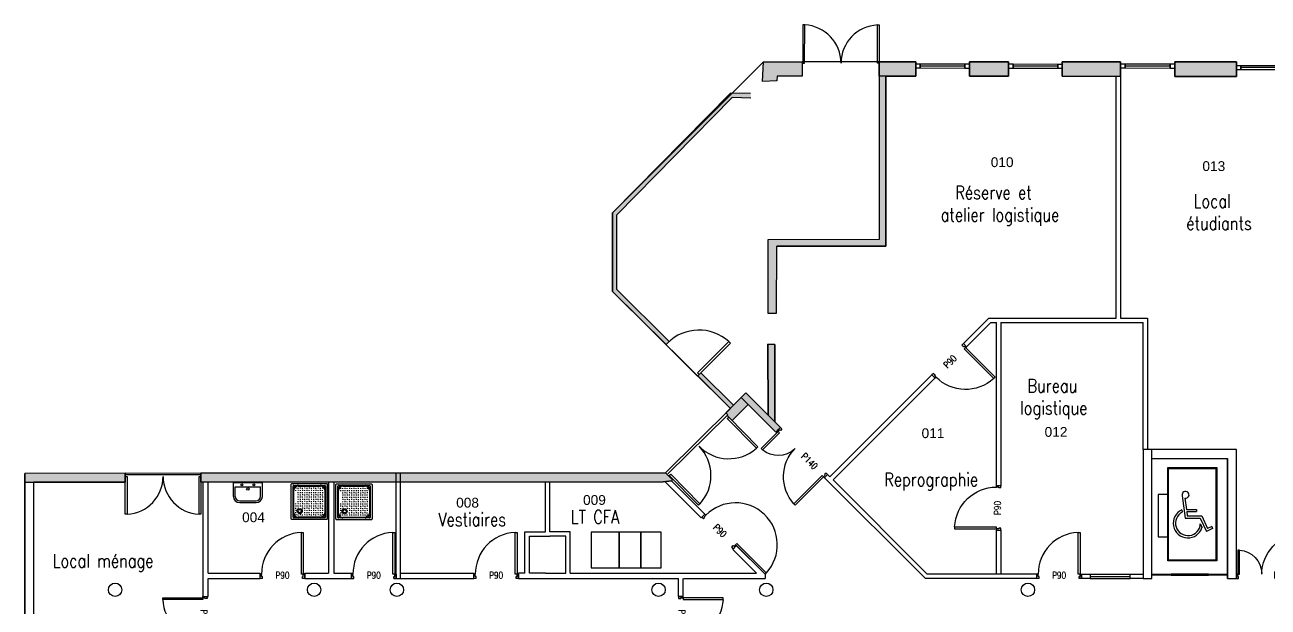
# Model space of a CAD drawing. Header units: metres. Extents: x -170671 to 7046476, y -35663801 to 566855.
# Drawn here: x 11000.38 to 11027.13, y 4313.87 to 4326.39 of the extents above; entities that cross this region are included whole.
import ezdxf
from ezdxf.enums import TextEntityAlignment as Align

# ---------------------------------------------------------------- set-up
doc = ezdxf.new("R2010")
doc.units = ezdxf.units.M
doc.header["$LTSCALE"] = 100
doc.linetypes.add('CACHE2', pattern=[0.1875, 0.125, -0.0625])
for name, color, linetype in [('0-cadre', 7, 'Continuous'), ('0-cloison', 250, 'Continuous'), ('0-xref', 141, 'Continuous'), ('0_Designation', 255, 'Continuous'), ('0_numéro des salles', 7, 'Continuous'), ('1-cloison', 250, 'Continuous'), ('1-cloison120_70', 7, 'Continuous'), ('5-code', 250, 'Continuous')]:
    doc.layers.add(name, color=color, linetype=linetype)
doc.styles.add('ATT', font='ROMANS', dxfattribs={"width": 0.8, "height": 15})
doc.styles.add('COT', font='ROMANS.SHX', dxfattribs={"width": 0.8})
doc.styles.add('R2', font='ROMANS.SHX', dxfattribs={"height": 15})
doc.styles.get("Standard").update_dxf_attribs({"font": 'arial.ttf'})

# ---------------------------------------------------------------- blocks, each defined once
blk = doc.blocks.new('0229HNI-APD-eti-SU')
at = {"style": 'R2', "flags": 1}
for tag, p in [('IDPOL', (140.2, 97.3)), ('IDETI', (140.2, 92.5))]:
    blk.add_attdef(tag, text='', height=2.6, dxfattribs=at).set_placement(p, align=Align.MIDDLE_CENTER)
at = {"layer": '5-code'}
blk.add_attdef('CODE', text='', height=22, dxfattribs=at).set_placement((1.8, 16.5), align=Align.TOP_CENTER)
blk = doc.blocks.new('P90c10d')
for p, q in [((-7, 10), (-7, 103.9)), ((-7, 103.9), (-3, 103.9)), ((-3, 103.9), (-3, 10)), ((-100, 0), (-100, 10)), ((-97, 10), (-100, 10)), ((-95, 0), (-100, 0)), ((-97, 5), (-97, 10)), ((-95, 5), (-97, 5)), ((-95, 0), (-95, 5)), ((-3, 10), (-7, 10)), ((-5, 0), (-5, 5)), ((-5, 5), (-3, 5)), ((0, 0), (-5, 0)), ((-3, 10), (0, 10)), ((-3, 5), (-3, 10)), ((0, 10), (0, 0))]:
    blk.add_line(p, q)
blk.add_arc((-3, 10), 94, 92.7294, 180)
at = {"style": 'ATT', "width": 0.8, "flags": 8}
blk.add_attdef('REF1', text='', height=15, dxfattribs=at).set_placement((-50, 0), align=Align.CENTER)
blk = doc.blocks.new('P140c10d')
for p, q in [((-7, 99.9), (-3, 99.9)), ((-7, 10), (-7, 99.9)), ((-3, 99.9), (-3, 10)), ((-143, 63.9), (-147, 63.9)), ((-147, 63.9), (-147, 10)), ((-143, 10), (-143, 63.9)), ((-150, 10), (-150, 0)), ((-147, 10), (-150, 10)), ((-150, 0), (-145, 0)), ((-147, 10), (-143, 10)), ((-147, 5), (-147, 10)), ((-145, 5), (-147, 5)), ((-145, 0), (-145, 5)), ((-3, 10), (-7, 10)), ((-5, 0), (-5, 5)), ((-5, 5), (-3, 5)), ((0, 0), (-5, 0)), ((-3, 10), (0, 10)), ((-3, 5), (-3, 10)), ((0, 10), (0, 0))]:
    blk.add_line(p, q)
for centre, radius, start, end in [((-3, 10), 90, 92.7294, 180), ((-147, 10), 54.1, 2.0041, 85.7561)]:
    blk.add_arc(centre, radius, start, end)
at = {"style": 'ATT', "width": 0.8, "flags": 8}
blk.add_attdef('REF1', text='', height=15, dxfattribs=at).set_placement((-50, 0), align=Align.CENTER)
blk = doc.blocks.new('pdd')
at = {"color": 0, "linetype": 'ByBlock', "lineweight": -2}
for p, q in [((-0.5, 1), (0, 1)), ((-0.5, 0.975), (-0.5, 1)), ((0, 0.975), (-0.5, 0.975)), ((0, 1), (0, 0.975)), ((-0.5, 0.025), (0, 0.025)), ((-0.5, 0), (-0.5, 0.025)), ((0, 0), (-0.5, 0)), ((0, 0.025), (0, 0))]:
    blk.add_line(p, q, dxfattribs=at)
at = {"color": 0, "linetype": 'CACHE2', "lineweight": -2}
blk.add_line((0.026, 1), (0.026, 0), dxfattribs=at)
at = {"color": 0, "linetype": 'ByBlock', "lineweight": -2}
for centre, radius, start, end in [((0.001, 1.002), 0.502, 183.0883, 269.8493), ((0, -0.001), 0.501, 90.0519, 177.0105)]:
    blk.add_arc(centre, radius, start, end, dxfattribs=at)
blk = doc.blocks.new('pd')
at = {"color": 0, "linetype": 'CACHE2', "lineweight": -2}
blk.add_line((-0.051, 0), (-0.051, 1), dxfattribs=at)
at = {"color": 0, "linetype": 'ByBlock', "lineweight": -2}
for p, q in [((1, 0.05), (0, 0.05)), ((0, 0.05), (0, 0)), ((0, 0), (1, 0)), ((1, 0), (1, 0.05))]:
    blk.add_line(p, q, dxfattribs=at)
blk.add_arc((-0.001, 0), 1, 2.866, 89.9427, dxfattribs=at)
blk = doc.blocks.new('P140c10g')
for p, q in [((3, 99.9), (3, 10)), ((7, 99.9), (3, 99.9)), ((7, 10), (7, 99.9)), ((143, 10), (143, 63.9)), ((143, 63.9), (147, 63.9)), ((147, 63.9), (147, 10)), ((0, 10), (0, 0)), ((3, 10), (0, 10)), ((0, 0), (5, 0)), ((3, 10), (7, 10)), ((3, 5), (3, 10)), ((5, 5), (3, 5)), ((5, 0), (5, 5)), ((147, 10), (143, 10)), ((145, 0), (145, 5)), ((145, 5), (147, 5)), ((150, 0), (145, 0)), ((147, 10), (150, 10)), ((147, 5), (147, 10)), ((150, 10), (150, 0))]:
    blk.add_line(p, q)
for centre, radius, start, end in [((3, 10), 90, 0, 87.2706), ((147, 10), 54.1, 94.2439, 177.9959)]:
    blk.add_arc(centre, radius, start, end)
at = {"style": 'ATT', "width": 0.8, "flags": 8}
blk.add_attdef('REF1', text='', height=15, dxfattribs=at).set_placement((50, 0), align=Align.CENTER)
blk = doc.blocks.new('A$C2D8A29C1')
for p, q in [((0, 0), (65, 0)), ((0, -31), (0, 0)), ((65, -31), (65, 0)), ((4, -31), (4, -9.6)), ((4, -9.6), (61, -9.6)), ((61, -31), (61, -9.6)), ((14, -41), (51, -41)), ((14, -45), (51, -45))]:
    blk.add_line(p, q)
for centre, radius in [((19, -5.1), 1.93), ((32.5, -14.4), 2.93), ((46, -5.1), 1.93)]:
    blk.add_circle(centre, radius)
for centre, radius, start, end in [((14, -31), 14, 180, 270), ((14, -31), 10, 180, 270), ((51, -31), 14, 270, 0), ((51, -31), 10, 270, 0)]:
    blk.add_arc(centre, radius, start, end)
blk = doc.blocks.new('A$C2AC44472')
for p, q in [((38.9, 183.4), (51.9, 85)), ((50.5, 172.5), (56.9, 123.5)), ((37, 121.5), (38.4, 111)), ((56.9, 123.5), (102, 123.5)), ((58.2, 113.5), (102, 113.5)), ((58.2, 113.5), (60.7, 95)), ((102, 123.5), (102, 113.5)), ((51.9, 85), (117.6, 85)), ((60.7, 95), (124, 95)), ((117.6, 85), (145, 26.6)), ((118.1, 60.4), (125.5, 44.6)), ((124, 95), (149.8, 39.9)), ((172.2, 39.3), (145, 26.6)), ((167.9, 48.3), (149.8, 39.9)), ((167.9, 48.3), (172.2, 39.3))]:
    blk.add_line(p, q)
for centre, radius, start, end in [((53.5, 187.3), 15.1, 258.3272, 194.9992), ((63.7, 62.9), 64.4, 114.5352, 343.4865), ((63.7, 62.9), 54.4, 117.7924, 357.3511)]:
    blk.add_arc(centre, radius, start, end)

msp = doc.modelspace()

# ---------------------------------------------------------------- hatches: boundary and pattern name
at = {"layer": '0-cadre'}
h = msp.add_hatch(color=7, dxfattribs=at)
h.paths.add_polyline_path([(11016.254, 4325.174), (11016.274, 4325.593), (11017.11, 4325.592), (11017.11, 4325.284), (11016.568, 4325.284), (11016.563, 4325.182)])
h.paths.add_polyline_path([(11015.999, 4324.914), (11015.567, 4324.922), (11013.024, 4322.345), (11013.026, 4320.657), (11014.179, 4319.514), (11014.247, 4319.582), (11013.122, 4320.697), (11013.12, 4322.306), (11015.603, 4324.823), (11016.005, 4324.809)])
h.paths.add_polyline_path([(11015.632, 4318.209), (11014.927, 4318.907), (11014.86, 4318.84), (11015.564, 4318.141)])
h = msp.add_hatch(dxfattribs=at)
h.set_pattern_fill('AR-SAND', scale=0.191489, style=0)
h.set_pattern_definition([(37.5, (10896.41325, 4254.86833), (-0.01206256, 0.36896625), [0, -0.29106383, 0, -0.3255319, 0, -0.3111702]), (7.5, (10896.41325, 4254.86833), (0.3388934, 0.540411), [0, -0.1570213, 0, -0.2623404, 0, -0.1005319]), (327.5, (10896.17772, 4254.86833), (0.59632504, 0.00108365), [0, -0.0957447, 0, -0.34468085, 0, -0.45]), (317.5, (10896.1777, 4254.86833), (0.5756413, 0.1680655), [0, -0.04787234, 0, -0.22595745, 0, -0.25851064])])
h.paths.add_polyline_path([(11019.554, 4325.284), (11019.556, 4325.594), (11018.764, 4325.595), (11018.764, 4325.285), (11018.766, 4321.77), (11016.367, 4321.769), (11016.369, 4320.191), (11016.555, 4320.185), (11016.559, 4321.627), (11018.908, 4321.628), (11018.907, 4325.285)])
h.paths.add_polyline_path([(11021.549, 4325.283), (11021.549, 4325.594), (11020.705, 4325.594), (11020.705, 4325.283)])
h.paths.add_polyline_path([(11026.451, 4325.278), (11026.452, 4325.592), (11025.124, 4325.592), (11025.124, 4325.279)])
h.paths.add_polyline_path([(11028.847, 4325.276), (11028.849, 4325.591), (11027.569, 4325.592), (11027.568, 4325.277)])
h.paths.add_polyline_path([(11032.105, 4325.273), (11032.105, 4325.59), (11030.017, 4325.591), (11030.015, 4325.275)])
h.paths.add_polyline_path([(11036.987, 4325.268), (11036.988, 4325.588), (11033.251, 4325.59), (11033.251, 4325.272)])
h.paths.add_polyline_path([(11040.954, 4325.265), (11040.953, 4325.587), (11038.156, 4325.588), (11038.155, 4325.267)])
edge = h.paths.add_edge_path()
edge.add_line((11023.959, 4325.28), (11023.96, 4325.593))
edge.add_line((11023.96, 4325.593), (11022.703, 4325.593))
edge.add_line((11022.703, 4325.593), (11022.703, 4325.282))
edge.add_line((11022.703, 4325.282), (11023.959, 4325.28))
h = msp.add_hatch(color=7, dxfattribs=at)
h.paths.add_polyline_path([(11032.105, 4325.273), (11032.105, 4325.59), (11030.017, 4325.591), (11030.015, 4325.275)])
h.paths.add_polyline_path([(11028.847, 4325.276), (11028.849, 4325.591), (11027.569, 4325.592), (11027.568, 4325.277)])
h.paths.add_polyline_path([(11026.451, 4325.278), (11026.452, 4325.592), (11025.124, 4325.592), (11025.124, 4325.279)])
h.paths.add_polyline_path([(11021.549, 4325.283), (11021.549, 4325.594), (11020.705, 4325.594), (11020.705, 4325.283)])
h.paths.add_polyline_path([(11019.554, 4325.284), (11019.556, 4325.594), (11018.764, 4325.595), (11018.764, 4325.285), (11018.766, 4321.77), (11016.367, 4321.769), (11016.369, 4320.191), (11016.555, 4320.185), (11016.559, 4321.627), (11018.908, 4321.628), (11018.907, 4325.285)])
edge = h.paths.add_edge_path()
edge.add_line((11023.959, 4325.28), (11023.96, 4325.593))
edge.add_line((11023.96, 4325.593), (11022.703, 4325.593))
edge.add_line((11022.703, 4325.593), (11022.703, 4325.282))
edge.add_line((11022.703, 4325.282), (11023.959, 4325.28))
h = msp.add_hatch(color=7, dxfattribs=at)
h.paths.add_polyline_path([(11023.959, 4325.28), (11022.702, 4325.282), (11022.703, 4325.593), (11023.96, 4325.593)])
edge = h.paths.add_edge_path(flags=17)
edge.add_line((11023.959, 4325.28), (11023.96, 4325.593))
edge.add_line((11023.96, 4325.593), (11022.703, 4325.593))
edge.add_line((11022.703, 4325.593), (11022.703, 4325.282))
edge.add_line((11022.703, 4325.282), (11023.959, 4325.28))
h = msp.add_hatch(color=7, dxfattribs=at)
h.paths.add_polyline_path([(11016.375, 4317.996), (11016.37, 4319.52), (11016.517, 4319.515), (11016.518, 4317.853)])
h.paths.add_polyline_path([(11015.466, 4318.044), (11015.897, 4318.474), (11016.639, 4317.732), (11016.539, 4317.631), (11015.946, 4318.224), (11015.601, 4317.88), (11015.495, 4317.987), (11015.509, 4318.001)])
h.paths.add_polyline_path([(11014.316, 4316.604), (11014.166, 4316.756), (11004.171, 4316.746), (11004.171, 4316.556), (11014.116, 4316.564), (11014.297, 4316.585)])
msp.add_hatch(color=7, dxfattribs=at).paths.add_polyline_path([(11002.544, 4316.745), (11000.383, 4316.742), (11000.383, 4316.551), (11002.544, 4316.553)])

# ---------------------------------------------------------------- linework, layer by layer
at = {"color": 7}
for p, q in [((11006.153, 4315.802), (11006.153, 4316.471)), ((11006.168, 4316.485), (11006.836, 4316.485)), ((11006.226, 4316.423), (11006.205, 4316.423)), ((11006.26, 4316.471), (11006.744, 4316.471)), ((11006.263, 4316.413), (11006.263, 4316.433)), ((11006.321, 4316.423), (11006.301, 4316.423)), ((11006.359, 4316.413), (11006.359, 4316.433)), ((11006.417, 4316.423), (11006.396, 4316.423)), ((11006.454, 4316.413), (11006.454, 4316.433)), ((11006.512, 4316.423), (11006.492, 4316.423)), ((11006.55, 4316.413), (11006.55, 4316.433)), ((11006.608, 4316.423), (11006.587, 4316.423)), ((11006.645, 4316.413), (11006.645, 4316.433)), ((11006.703, 4316.423), (11006.683, 4316.423)), ((11006.741, 4316.413), (11006.741, 4316.433)), ((11006.799, 4316.423), (11006.778, 4316.423)), ((11006.851, 4316.471), (11006.851, 4315.802)), ((11007.116, 4315.797), (11007.116, 4316.466)), ((11007.13, 4316.481), (11007.799, 4316.481)), ((11007.188, 4316.418), (11007.168, 4316.418)), ((11007.222, 4316.466), (11007.707, 4316.466)), ((11007.226, 4316.409), (11007.226, 4316.428)), ((11007.284, 4316.418), (11007.263, 4316.418)), ((11007.321, 4316.409), (11007.321, 4316.428)), ((11007.379, 4316.418), (11007.359, 4316.418)), ((11007.417, 4316.409), (11007.417, 4316.428)), ((11007.475, 4316.418), (11007.454, 4316.418)), ((11007.512, 4316.409), (11007.512, 4316.428)), ((11007.57, 4316.418), (11007.55, 4316.418)), ((11007.608, 4316.409), (11007.608, 4316.428)), ((11007.666, 4316.418), (11007.645, 4316.418)), ((11007.703, 4316.409), (11007.703, 4316.428)), ((11007.761, 4316.418), (11007.741, 4316.418)), ((11007.813, 4316.466), (11007.813, 4315.797)), ((11006.168, 4315.894), (11006.168, 4316.379)), ((11006.215, 4316.365), (11006.215, 4316.385)), ((11006.273, 4316.375), (11006.253, 4316.375)), ((11006.273, 4316.28), (11006.253, 4316.28)), ((11006.273, 4316.184), (11006.253, 4316.184)), ((11006.263, 4316.318), (11006.263, 4316.337)), ((11006.263, 4316.222), (11006.263, 4316.242)), ((11006.263, 4316.127), (11006.263, 4316.146)), ((11006.321, 4316.327), (11006.301, 4316.327)), ((11006.321, 4316.232), (11006.301, 4316.232)), ((11006.321, 4316.136), (11006.301, 4316.136)), ((11006.311, 4316.365), (11006.311, 4316.385)), ((11006.311, 4316.27), (11006.311, 4316.289)), ((11006.311, 4316.174), (11006.311, 4316.194)), ((11006.369, 4316.375), (11006.349, 4316.375)), ((11006.369, 4316.28), (11006.349, 4316.28)), ((11006.369, 4316.184), (11006.349, 4316.184)), ((11006.359, 4316.318), (11006.359, 4316.337)), ((11006.359, 4316.222), (11006.359, 4316.242)), ((11006.359, 4316.127), (11006.359, 4316.146)), ((11006.417, 4316.327), (11006.396, 4316.327)), ((11006.417, 4316.232), (11006.396, 4316.232)), ((11006.417, 4316.136), (11006.396, 4316.136)), ((11006.406, 4316.365), (11006.406, 4316.385)), ((11006.406, 4316.27), (11006.406, 4316.289)), ((11006.406, 4316.174), (11006.406, 4316.194)), ((11006.464, 4316.375), (11006.444, 4316.375)), ((11006.464, 4316.28), (11006.444, 4316.28)), ((11006.464, 4316.184), (11006.444, 4316.184)), ((11006.454, 4316.318), (11006.454, 4316.337)), ((11006.454, 4316.222), (11006.454, 4316.242)), ((11006.454, 4316.127), (11006.454, 4316.146)), ((11006.512, 4316.327), (11006.492, 4316.327)), ((11006.512, 4316.232), (11006.492, 4316.232)), ((11006.512, 4316.136), (11006.492, 4316.136)), ((11006.502, 4316.365), (11006.502, 4316.385)), ((11006.502, 4316.27), (11006.502, 4316.289)), ((11006.502, 4316.174), (11006.502, 4316.194)), ((11006.56, 4316.375), (11006.54, 4316.375)), ((11006.56, 4316.28), (11006.54, 4316.28)), ((11006.56, 4316.184), (11006.54, 4316.184)), ((11006.55, 4316.318), (11006.55, 4316.337)), ((11006.55, 4316.222), (11006.55, 4316.242)), ((11006.55, 4316.127), (11006.55, 4316.146)), ((11006.608, 4316.327), (11006.587, 4316.327)), ((11006.608, 4316.232), (11006.587, 4316.232)), ((11006.608, 4316.136), (11006.587, 4316.136)), ((11006.598, 4316.365), (11006.598, 4316.385)), ((11006.598, 4316.27), (11006.598, 4316.289)), ((11006.598, 4316.174), (11006.598, 4316.194)), ((11006.656, 4316.375), (11006.635, 4316.375)), ((11006.656, 4316.28), (11006.635, 4316.28)), ((11006.656, 4316.184), (11006.635, 4316.184)), ((11006.645, 4316.318), (11006.645, 4316.337)), ((11006.645, 4316.222), (11006.645, 4316.242)), ((11006.645, 4316.127), (11006.645, 4316.146)), ((11006.703, 4316.327), (11006.683, 4316.327)), ((11006.703, 4316.232), (11006.683, 4316.232)), ((11006.703, 4316.136), (11006.683, 4316.136)), ((11006.693, 4316.365), (11006.693, 4316.385)), ((11006.693, 4316.27), (11006.693, 4316.289)), ((11006.693, 4316.174), (11006.693, 4316.194)), ((11006.751, 4316.375), (11006.731, 4316.375)), ((11006.751, 4316.28), (11006.731, 4316.28)), ((11006.751, 4316.184), (11006.731, 4316.184)), ((11006.741, 4316.318), (11006.741, 4316.337)), ((11006.741, 4316.222), (11006.741, 4316.242)), ((11006.741, 4316.127), (11006.741, 4316.146)), ((11006.799, 4316.327), (11006.778, 4316.327)), ((11006.799, 4316.232), (11006.778, 4316.232)), ((11006.799, 4316.136), (11006.778, 4316.136)), ((11006.789, 4316.365), (11006.789, 4316.385)), ((11006.789, 4316.27), (11006.789, 4316.289)), ((11006.789, 4316.174), (11006.789, 4316.194)), ((11006.836, 4316.379), (11006.836, 4315.894)), ((11007.13, 4315.889), (11007.13, 4316.374)), ((11007.178, 4316.361), (11007.178, 4316.38)), ((11007.236, 4316.37), (11007.216, 4316.37)), ((11007.236, 4316.275), (11007.216, 4316.275)), ((11007.236, 4316.179), (11007.216, 4316.179)), ((11007.226, 4316.313), (11007.226, 4316.332)), ((11007.226, 4316.218), (11007.226, 4316.237)), ((11007.226, 4316.122), (11007.226, 4316.141)), ((11007.284, 4316.323), (11007.263, 4316.323)), ((11007.284, 4316.227), (11007.263, 4316.227)), ((11007.284, 4316.132), (11007.263, 4316.132)), ((11007.274, 4316.361), (11007.274, 4316.38)), ((11007.274, 4316.265), (11007.274, 4316.285)), ((11007.274, 4316.17), (11007.274, 4316.189)), ((11007.332, 4316.37), (11007.311, 4316.37)), ((11007.332, 4316.275), (11007.311, 4316.275)), ((11007.332, 4316.179), (11007.311, 4316.179)), ((11007.321, 4316.313), (11007.321, 4316.332)), ((11007.321, 4316.218), (11007.321, 4316.237)), ((11007.321, 4316.122), (11007.321, 4316.141)), ((11007.379, 4316.323), (11007.359, 4316.323)), ((11007.379, 4316.227), (11007.359, 4316.227)), ((11007.379, 4316.132), (11007.359, 4316.132)), ((11007.369, 4316.361), (11007.369, 4316.38)), ((11007.369, 4316.265), (11007.369, 4316.285)), ((11007.369, 4316.17), (11007.369, 4316.189)), ((11007.427, 4316.37), (11007.407, 4316.37)), ((11007.427, 4316.275), (11007.407, 4316.275)), ((11007.427, 4316.179), (11007.407, 4316.179)), ((11007.417, 4316.313), (11007.417, 4316.332)), ((11007.417, 4316.218), (11007.417, 4316.237)), ((11007.417, 4316.122), (11007.417, 4316.141)), ((11007.475, 4316.323), (11007.454, 4316.323)), ((11007.475, 4316.227), (11007.454, 4316.227)), ((11007.475, 4316.132), (11007.454, 4316.132)), ((11007.465, 4316.361), (11007.465, 4316.38)), ((11007.465, 4316.265), (11007.465, 4316.285)), ((11007.465, 4316.17), (11007.465, 4316.189)), ((11007.523, 4316.37), (11007.502, 4316.37)), ((11007.523, 4316.275), (11007.502, 4316.275)), ((11007.523, 4316.179), (11007.502, 4316.179)), ((11007.512, 4316.313), (11007.512, 4316.332)), ((11007.512, 4316.218), (11007.512, 4316.237)), ((11007.512, 4316.122), (11007.512, 4316.141)), ((11007.57, 4316.323), (11007.55, 4316.323)), ((11007.57, 4316.227), (11007.55, 4316.227)), ((11007.57, 4316.132), (11007.55, 4316.132)), ((11007.56, 4316.361), (11007.56, 4316.38)), ((11007.56, 4316.265), (11007.56, 4316.285)), ((11007.56, 4316.17), (11007.56, 4316.189)), ((11007.618, 4316.37), (11007.598, 4316.37)), ((11007.618, 4316.275), (11007.598, 4316.275)), ((11007.618, 4316.179), (11007.598, 4316.179)), ((11007.608, 4316.313), (11007.608, 4316.332)), ((11007.608, 4316.218), (11007.608, 4316.237)), ((11007.608, 4316.122), (11007.608, 4316.141)), ((11007.666, 4316.323), (11007.645, 4316.323)), ((11007.666, 4316.227), (11007.645, 4316.227)), ((11007.666, 4316.132), (11007.645, 4316.132)), ((11007.656, 4316.361), (11007.656, 4316.38)), ((11007.656, 4316.265), (11007.656, 4316.285)), ((11007.656, 4316.17), (11007.656, 4316.189)), ((11007.714, 4316.37), (11007.693, 4316.37)), ((11007.714, 4316.275), (11007.693, 4316.275)), ((11007.714, 4316.179), (11007.693, 4316.179)), ((11007.703, 4316.313), (11007.703, 4316.332)), ((11007.703, 4316.218), (11007.703, 4316.237)), ((11007.703, 4316.122), (11007.703, 4316.141)), ((11007.761, 4316.323), (11007.741, 4316.323)), ((11007.761, 4316.227), (11007.741, 4316.227)), ((11007.761, 4316.132), (11007.741, 4316.132)), ((11007.751, 4316.361), (11007.751, 4316.38)), ((11007.751, 4316.265), (11007.751, 4316.285)), ((11007.751, 4316.17), (11007.751, 4316.189)), ((11007.799, 4316.374), (11007.799, 4315.889)), ((11006.226, 4316.041), (11006.205, 4316.041)), ((11006.226, 4315.945), (11006.205, 4315.945)), ((11006.215, 4316.079), (11006.215, 4316.098)), ((11006.215, 4315.983), (11006.215, 4316.003)), ((11006.215, 4315.888), (11006.215, 4315.907)), ((11006.273, 4316.089), (11006.253, 4316.089)), ((11006.273, 4315.993), (11006.253, 4315.993)), ((11006.263, 4316.031), (11006.263, 4316.05)), ((11006.321, 4316.041), (11006.301, 4316.041)), ((11006.311, 4316.079), (11006.311, 4316.098)), ((11006.369, 4316.089), (11006.349, 4316.089)), ((11006.369, 4315.993), (11006.349, 4315.993)), ((11006.359, 4316.031), (11006.359, 4316.05)), ((11006.417, 4316.041), (11006.396, 4316.041)), ((11006.417, 4315.945), (11006.396, 4315.945)), ((11006.406, 4316.079), (11006.406, 4316.098)), ((11006.406, 4315.983), (11006.406, 4316.003)), ((11006.406, 4315.888), (11006.406, 4315.907)), ((11006.464, 4316.089), (11006.444, 4316.089)), ((11006.464, 4315.993), (11006.444, 4315.993)), ((11006.464, 4315.897), (11006.444, 4315.897)), ((11006.454, 4316.031), (11006.454, 4316.05)), ((11006.454, 4315.936), (11006.454, 4315.955)), ((11006.512, 4316.041), (11006.492, 4316.041)), ((11006.512, 4315.945), (11006.492, 4315.945)), ((11006.502, 4316.079), (11006.502, 4316.098)), ((11006.502, 4315.983), (11006.502, 4316.003)), ((11006.502, 4315.888), (11006.502, 4315.907)), ((11006.56, 4316.089), (11006.54, 4316.089)), ((11006.56, 4315.993), (11006.54, 4315.993)), ((11006.56, 4315.897), (11006.54, 4315.897)), ((11006.55, 4316.031), (11006.55, 4316.05)), ((11006.55, 4315.936), (11006.55, 4315.955)), ((11006.608, 4316.041), (11006.587, 4316.041)), ((11006.608, 4315.945), (11006.587, 4315.945)), ((11006.598, 4316.079), (11006.598, 4316.098)), ((11006.598, 4315.983), (11006.598, 4316.003)), ((11006.598, 4315.888), (11006.598, 4315.907)), ((11006.656, 4316.089), (11006.635, 4316.089)), ((11006.656, 4315.993), (11006.635, 4315.993)), ((11006.656, 4315.897), (11006.635, 4315.897)), ((11006.645, 4316.031), (11006.645, 4316.05)), ((11006.645, 4315.936), (11006.645, 4315.955)), ((11006.703, 4316.041), (11006.683, 4316.041)), ((11006.703, 4315.945), (11006.683, 4315.945)), ((11006.693, 4316.079), (11006.693, 4316.098)), ((11006.693, 4315.983), (11006.693, 4316.003)), ((11006.693, 4315.888), (11006.693, 4315.907)), ((11006.751, 4316.089), (11006.731, 4316.089)), ((11006.751, 4315.993), (11006.731, 4315.993)), ((11006.751, 4315.897), (11006.731, 4315.897)), ((11006.741, 4316.031), (11006.741, 4316.05)), ((11006.741, 4315.936), (11006.741, 4315.955)), ((11006.799, 4316.041), (11006.778, 4316.041)), ((11006.799, 4315.945), (11006.778, 4315.945)), ((11006.789, 4316.079), (11006.789, 4316.098)), ((11006.789, 4315.983), (11006.789, 4316.003)), ((11006.789, 4315.888), (11006.789, 4315.907)), ((11007.188, 4316.036), (11007.168, 4316.036)), ((11007.188, 4315.941), (11007.168, 4315.941)), ((11007.178, 4316.074), (11007.178, 4316.094)), ((11007.178, 4315.979), (11007.178, 4315.998)), ((11007.178, 4315.883), (11007.178, 4315.903)), ((11007.236, 4316.084), (11007.216, 4316.084)), ((11007.236, 4315.988), (11007.216, 4315.988)), ((11007.226, 4316.026), (11007.226, 4316.046)), ((11007.284, 4316.036), (11007.263, 4316.036)), ((11007.274, 4316.074), (11007.274, 4316.094)), ((11007.332, 4316.084), (11007.311, 4316.084)), ((11007.332, 4315.988), (11007.311, 4315.988)), ((11007.321, 4316.026), (11007.321, 4316.046)), ((11007.379, 4316.036), (11007.359, 4316.036)), ((11007.379, 4315.941), (11007.359, 4315.941)), ((11007.369, 4316.074), (11007.369, 4316.094)), ((11007.369, 4315.979), (11007.369, 4315.998)), ((11007.369, 4315.883), (11007.369, 4315.903)), ((11007.427, 4316.084), (11007.407, 4316.084)), ((11007.427, 4315.988), (11007.407, 4315.988)), ((11007.427, 4315.893), (11007.407, 4315.893)), ((11007.417, 4316.026), (11007.417, 4316.046)), ((11007.417, 4315.931), (11007.417, 4315.95)), ((11007.475, 4316.036), (11007.454, 4316.036)), ((11007.475, 4315.941), (11007.454, 4315.941)), ((11007.465, 4316.074), (11007.465, 4316.094)), ((11007.465, 4315.979), (11007.465, 4315.998)), ((11007.465, 4315.883), (11007.465, 4315.903)), ((11007.523, 4316.084), (11007.502, 4316.084)), ((11007.523, 4315.988), (11007.502, 4315.988)), ((11007.523, 4315.893), (11007.502, 4315.893)), ((11007.512, 4316.026), (11007.512, 4316.046)), ((11007.512, 4315.931), (11007.512, 4315.95)), ((11007.57, 4316.036), (11007.55, 4316.036)), ((11007.57, 4315.941), (11007.55, 4315.941)), ((11007.56, 4316.074), (11007.56, 4316.094)), ((11007.56, 4315.979), (11007.56, 4315.998)), ((11007.56, 4315.883), (11007.56, 4315.903)), ((11007.618, 4316.084), (11007.598, 4316.084)), ((11007.618, 4315.988), (11007.598, 4315.988)), ((11007.618, 4315.893), (11007.598, 4315.893)), ((11007.608, 4316.026), (11007.608, 4316.046)), ((11007.608, 4315.931), (11007.608, 4315.95)), ((11007.666, 4316.036), (11007.645, 4316.036)), ((11007.666, 4315.941), (11007.645, 4315.941)), ((11007.656, 4316.074), (11007.656, 4316.094)), ((11007.656, 4315.979), (11007.656, 4315.998)), ((11007.656, 4315.883), (11007.656, 4315.903)), ((11007.714, 4316.084), (11007.693, 4316.084)), ((11007.714, 4315.988), (11007.693, 4315.988)), ((11007.714, 4315.893), (11007.693, 4315.893)), ((11007.703, 4316.026), (11007.703, 4316.046)), ((11007.703, 4315.931), (11007.703, 4315.95)), ((11007.761, 4316.036), (11007.741, 4316.036)), ((11007.761, 4315.941), (11007.741, 4315.941)), ((11007.751, 4316.074), (11007.751, 4316.094)), ((11007.751, 4315.979), (11007.751, 4315.998)), ((11007.751, 4315.883), (11007.751, 4315.903)), ((11006.836, 4315.787), (11006.168, 4315.787)), ((11006.226, 4315.85), (11006.205, 4315.85)), ((11006.744, 4315.802), (11006.26, 4315.802)), ((11006.263, 4315.84), (11006.263, 4315.859)), ((11006.321, 4315.85), (11006.301, 4315.85)), ((11006.359, 4315.84), (11006.359, 4315.859)), ((11006.417, 4315.85), (11006.396, 4315.85)), ((11006.454, 4315.84), (11006.454, 4315.859)), ((11006.512, 4315.85), (11006.492, 4315.85)), ((11006.55, 4315.84), (11006.55, 4315.859)), ((11006.608, 4315.85), (11006.587, 4315.85)), ((11006.645, 4315.84), (11006.645, 4315.859)), ((11006.703, 4315.85), (11006.683, 4315.85)), ((11006.741, 4315.84), (11006.741, 4315.859)), ((11006.771, 4315.838), (11006.768, 4315.838)), ((11006.771, 4315.823), (11006.768, 4315.823)), ((11006.771, 4315.808), (11006.768, 4315.808)), ((11006.77, 4315.829), (11006.77, 4315.832)), ((11006.77, 4315.814), (11006.77, 4315.817)), ((11006.799, 4315.85), (11006.778, 4315.85)), ((11007.799, 4315.783), (11007.13, 4315.783)), ((11007.188, 4315.845), (11007.168, 4315.845)), ((11007.707, 4315.797), (11007.222, 4315.797)), ((11007.226, 4315.835), (11007.226, 4315.855)), ((11007.284, 4315.845), (11007.263, 4315.845)), ((11007.321, 4315.835), (11007.321, 4315.855)), ((11007.379, 4315.845), (11007.359, 4315.845)), ((11007.417, 4315.835), (11007.417, 4315.855)), ((11007.475, 4315.845), (11007.454, 4315.845)), ((11007.512, 4315.835), (11007.512, 4315.855)), ((11007.57, 4315.845), (11007.55, 4315.845)), ((11007.608, 4315.835), (11007.608, 4315.855)), ((11007.666, 4315.845), (11007.645, 4315.845)), ((11007.703, 4315.835), (11007.703, 4315.855)), ((11007.734, 4315.833), (11007.731, 4315.833)), ((11007.734, 4315.818), (11007.731, 4315.818)), ((11007.734, 4315.804), (11007.731, 4315.804)), ((11007.732, 4315.824), (11007.732, 4315.827)), ((11007.732, 4315.81), (11007.732, 4315.813)), ((11007.761, 4315.845), (11007.741, 4315.845))]:
    msp.add_line(p, q, dxfattribs=at)
for points in [[(11006.114, 4316.505, -0.414214), (11006.134, 4316.524), (11006.87, 4316.524, -0.414214), (11006.89, 4316.505), (11006.89, 4315.768, -0.414214), (11006.87, 4315.749), (11006.134, 4315.749, -0.414214), (11006.114, 4315.768)], [(11006.114, 4316.505, -0.414214), (11006.134, 4316.524), (11006.87, 4316.524, -0.414214), (11006.89, 4316.505), (11006.89, 4315.768, -0.414214), (11006.87, 4315.749), (11006.134, 4315.749, -0.414214), (11006.114, 4315.768)], [(11007.077, 4316.5, -0.414214), (11007.096, 4316.519), (11007.833, 4316.519, -0.414214), (11007.852, 4316.5), (11007.852, 4315.763, -0.414214), (11007.833, 4315.744), (11007.096, 4315.744, -0.414214), (11007.077, 4315.763)], [(11007.077, 4316.5, -0.414214), (11007.096, 4316.519), (11007.833, 4316.519, -0.414214), (11007.852, 4316.5), (11007.852, 4315.763, -0.414214), (11007.833, 4315.744), (11007.096, 4315.744, -0.414214), (11007.077, 4315.763)]]:
    msp.add_lwpolyline(points, format="xyb", close=True, dxfattribs=at)
for centre, radius in [((11006.298, 4315.933), 0.0543), ((11006.298, 4315.933), 0.0355), ((11007.261, 4315.928), 0.0543), ((11007.261, 4315.928), 0.0355)]:
    msp.add_circle(centre, radius, dxfattribs=at)
for centre, radius, start, end in [((11006.26, 4316.379), 0.107, 90, 180), ((11006.168, 4316.471), 0.0145, 90, 180), ((11006.26, 4316.379), 0.0921, 90, 180), ((11006.744, 4316.379), 0.107, 0, 90), ((11006.744, 4316.379), 0.0921, 0, 90), ((11006.836, 4316.471), 0.0145, 0, 90), ((11007.222, 4316.374), 0.107, 90, 180), ((11007.13, 4316.466), 0.0145, 90, 180), ((11007.222, 4316.374), 0.0921, 90, 180), ((11007.707, 4316.374), 0.107, 0, 90), ((11007.707, 4316.374), 0.0921, 0, 90), ((11007.799, 4316.466), 0.0145, 0, 90), ((11006.26, 4315.894), 0.107, 180, 270), ((11006.26, 4315.894), 0.0921, 180, 270), ((11006.744, 4315.894), 0.107, 270, 0), ((11006.744, 4315.894), 0.0921, 270, 0), ((11007.222, 4315.889), 0.107, 180, 270), ((11007.222, 4315.889), 0.0921, 180, 270), ((11007.707, 4315.889), 0.107, 270, 0), ((11007.707, 4315.889), 0.0921, 270, 0), ((11006.168, 4315.802), 0.0145, 180, 270), ((11006.836, 4315.802), 0.0145, 270, 0), ((11007.13, 4315.797), 0.0145, 180, 270), ((11007.799, 4315.797), 0.0145, 270, 0)]:
    msp.add_arc(centre, radius, start, end, dxfattribs=at)
at = {"layer": '0-cadre', "color": 7, "linetype": 'Continuous'}
for p, q in [((11016.274, 4325.593), (11013.024, 4322.345)), ((11013.024, 4322.345), (11013.024, 4320.657)), ((11013.024, 4320.657), (11015.564, 4318.141)), ((11015.564, 4318.141), (11014.166, 4316.756)), ((11014.166, 4316.756), (11000.383, 4316.742)), ((11000.383, 4316.742), (11000.384, 4309.688))]:
    msp.add_line(p, q, dxfattribs=at)
at = {"layer": '0-cadre', "color": 7}
for p, q in [((11018.752, 4325.595), (11017.11, 4325.595)), ((11020.609, 4325.502), (11019.649, 4325.502)), ((11022.607, 4325.501), (11021.644, 4325.501)), ((11025.028, 4325.503), (11024.056, 4325.503)), ((11018.765, 4325.285), (11018.766, 4321.77)), ((11018.907, 4325.285), (11018.908, 4321.628)), ((11023.863, 4320.084), (11023.863, 4325.28)), ((11023.959, 4325.28), (11023.959, 4320.084)), ((11027.473, 4325.469), (11026.547, 4325.469)), ((11015.567, 4324.922), (11013.024, 4322.345)), ((11015.603, 4324.823), (11013.12, 4322.306)), ((11015.999, 4324.914), (11015.567, 4324.922)), ((11016.005, 4324.809), (11015.603, 4324.823)), ((11013.026, 4320.657), (11013.024, 4322.345)), ((11013.122, 4320.697), (11013.12, 4322.306)), ((11018.766, 4321.77), (11016.367, 4321.769)), ((11016.555, 4320.185), (11016.559, 4321.627)), ((11018.908, 4321.628), (11016.559, 4321.627)), ((11013.122, 4320.697), (11014.247, 4319.582)), ((11013.026, 4320.657), (11014.179, 4319.514)), ((11016.393, 4320.188), (11016.393, 4320.188)), ((11020.576, 4319.535), (11021.125, 4320.084)), ((11020.644, 4319.467), (11021.164, 4319.988)), ((11021.125, 4320.084), (11023.863, 4320.084)), ((11021.164, 4319.988), (11021.287, 4319.988)), ((11021.287, 4316.478), (11021.287, 4319.988)), ((11021.383, 4319.988), (11021.383, 4316.478)), ((11021.383, 4319.988), (11024.441, 4319.987)), ((11023.959, 4320.084), (11024.536, 4320.084)), ((11024.441, 4317.256), (11024.441, 4319.987)), ((11024.536, 4320.084), (11024.536, 4317.256)), ((11014.179, 4319.514), (11014.247, 4319.582)), ((11016.375, 4319.52), (11016.375, 4319.52)), ((11014.86, 4318.84), (11014.927, 4318.907)), ((11014.86, 4318.84), (11015.564, 4318.141)), ((11014.927, 4318.907), (11015.632, 4318.209)), ((11017.704, 4316.668), (11019.899, 4318.859)), ((11017.771, 4316.601), (11019.965, 4318.79)), ((11015.796, 4318.373), (11015.466, 4318.044)), ((11015.796, 4318.373), (11015.796, 4318.373)), ((11015.796, 4318.373), (11015.796, 4318.373)), ((11015.796, 4318.373), (11016.539, 4317.631)), ((11015.466, 4318.044), (11015.509, 4318.001)), ((11015.601, 4317.88), (11015.946, 4318.224)), ((11016.187, 4318.184), (11016.187, 4318.184)), ((11016.33, 4318.041), (11016.33, 4318.041)), ((11015.495, 4317.987), (11015.509, 4318.001)), ((11015.5, 4317.982), (11015.601, 4317.88)), ((11016.639, 4317.732), (11016.539, 4317.631)), ((11026.451, 4314.479), (11026.451, 4317.256)), ((11024.632, 4314.67), (11024.632, 4317.064)), ((11024.632, 4314.479), (11024.632, 4317.064)), ((11026.26, 4314.479), (11026.26, 4317.064)), ((11000.384, 4309.688), (11000.383, 4316.742)), ((11002.544, 4316.745), (11002.544, 4316.553)), ((11004.171, 4316.746), (11004.171, 4316.556)), ((11017.655, 4316.717), (11017.704, 4316.668)), ((11002.544, 4316.553), (11000.574, 4316.551)), ((11000.576, 4309.879), (11000.574, 4316.551)), ((11004.211, 4316.556), (11004.211, 4314.096)), ((11004.325, 4314.594), (11004.326, 4316.556)), ((11006.914, 4316.558), (11006.914, 4314.594)), ((11007.029, 4316.558), (11007.029, 4314.594)), ((11011.582, 4315.489), (11011.583, 4316.562)), ((11011.678, 4315.489), (11011.678, 4316.562)), ((11014.151, 4316.568), (11014.935, 4315.785)), ((11014.297, 4316.585), (11015.016, 4315.866)), ((11015.016, 4315.866), (11014.935, 4315.785)), ((11014.949, 4315.798), (11015.016, 4315.866)), ((11015.037, 4315.846), (11015.016, 4315.866)), ((11014.982, 4315.764), (11014.949, 4315.798)), ((11014.982, 4315.764), (11015.016, 4315.798)), ((11015.003, 4315.812), (11015.037, 4315.846)), ((11015.016, 4315.798), (11015.003, 4315.812)), ((11021.287, 4314.575), (11021.287, 4315.52)), ((11021.383, 4315.52), (11021.383, 4314.575)), ((11015.592, 4315.155), (11015.626, 4315.189)), ((11015.626, 4315.121), (11015.592, 4315.155)), ((11015.693, 4315.189), (11015.612, 4315.108)), ((11015.612, 4315.108), (11016.126, 4314.594)), ((11015.693, 4315.189), (11015.626, 4315.121)), ((11015.626, 4315.189), (11015.639, 4315.175)), ((11015.639, 4315.175), (11015.673, 4315.209)), ((11015.673, 4315.209), (11015.7, 4315.236)), ((11015.673, 4315.209), (11015.693, 4315.189)), ((11016.309, 4314.574), (11015.673, 4315.209)), ((11015.693, 4315.189), (11015.673, 4315.169)), ((11015.693, 4315.189), (11016.309, 4314.574)), ((11015.7, 4315.236), (11016.336, 4314.601)), ((11004.325, 4314.594), (11005.445, 4314.594)), ((11005.445, 4314.479), (11005.445, 4314.594)), ((11006.403, 4314.479), (11006.403, 4314.594)), ((11006.403, 4314.594), (11006.914, 4314.594)), ((11007.029, 4314.594), (11007.441, 4314.594)), ((11008.34, 4314.594), (11008.369, 4314.594)), ((11008.465, 4314.594), (11010.045, 4314.594)), ((11010.045, 4314.479), (11010.045, 4314.594)), ((11011.002, 4314.479), (11011.002, 4314.594)), ((11011.678, 4314.594), (11012.022, 4314.594)), ((11012.118, 4314.594), (11016.126, 4314.594)), ((11016.336, 4314.601), (11016.309, 4314.574)), ((11016.309, 4314.574), (11016.309, 4314.479)), ((11019.664, 4314.575), (11019.76, 4314.479)), ((11021.715, 4314.575), (11019.799, 4314.575)), ((11021.287, 4314.575), (11021.287, 4314.641)), ((11021.383, 4314.643), (11021.383, 4314.575)), ((11022.156, 4314.575), (11021.715, 4314.575)), ((11022.156, 4314.479), (11022.156, 4314.575)), ((11023.305, 4314.575), (11024.167, 4314.575)), ((11023.305, 4314.527), (11024.167, 4314.527)), ((11004.325, 4314.479), (11005.445, 4314.479)), ((11004.325, 4314.096), (11004.325, 4314.479)), ((11006.403, 4314.479), (11007.029, 4314.479)), ((11007.029, 4314.479), (11007.459, 4314.479)), ((11008.321, 4314.479), (11010.045, 4314.479)), ((11011.002, 4314.479), (11014.448, 4314.479)), ((11014.448, 4314.096), (11014.448, 4314.479)), ((11014.544, 4314.096), (11014.544, 4314.479)), ((11014.563, 4314.479), (11016.309, 4314.479)), ((11022.156, 4314.479), (11019.76, 4314.479)), ((11023.305, 4314.479), (11024.167, 4314.479)), ((11024.441, 4314.479), (11024.632, 4314.479)), ((11024.441, 4314.479), (11024.632, 4314.479)), ((11024.441, 4314.479), (11024.632, 4314.479)), ((11004.211, 4314.096), (11004.325, 4314.096)), ((11014.448, 4314.096), (11014.544, 4314.096))]:
    msp.add_line(p, q, dxfattribs=at)
for points in [[(11017.122, 4325.568), (11017.16, 4325.568), (11017.161, 4326.388), (11017.123, 4326.388)], [(11018.764, 4325.566), (11018.725, 4325.566), (11018.727, 4326.386), (11018.765, 4326.386)], [(11016.563, 4325.182), (11016.254, 4325.174), (11016.274, 4325.593), (11017.11, 4325.592), (11017.11, 4325.284), (11016.568, 4325.284)], [(11019.649, 4325.454), (11019.555, 4325.454), (11019.556, 4325.55), (11019.649, 4325.55)], [(11020.609, 4325.452), (11019.649, 4325.454), (11019.649, 4325.55), (11020.609, 4325.548)], [(11020.705, 4325.452), (11020.609, 4325.452), (11020.609, 4325.548), (11020.705, 4325.548)], [(11021.644, 4325.453), (11021.549, 4325.453), (11021.549, 4325.549), (11021.644, 4325.549)], [(11022.607, 4325.451), (11021.644, 4325.453), (11021.644, 4325.549), (11022.607, 4325.547)], [(11022.703, 4325.451), (11022.607, 4325.451), (11022.607, 4325.547), (11022.703, 4325.547)], [(11023.959, 4325.28), (11022.702, 4325.282), (11022.703, 4325.593), (11023.96, 4325.593)], [(11024.056, 4325.455), (11023.96, 4325.455), (11023.96, 4325.551), (11024.056, 4325.551)], [(11025.028, 4325.453), (11024.056, 4325.455), (11024.056, 4325.551), (11025.028, 4325.549)], [(11025.123, 4325.453), (11025.028, 4325.453), (11025.028, 4325.549), (11025.123, 4325.549)], [(11026.547, 4325.422), (11026.452, 4325.422), (11026.452, 4325.517), (11026.547, 4325.517)], [(11027.473, 4325.42), (11026.547, 4325.422), (11026.547, 4325.517), (11027.473, 4325.515)], [(11016.555, 4320.185), (11016.559, 4321.627), (11018.908, 4321.63), (11018.907, 4325.285), (11018.765, 4325.285), (11018.766, 4321.77), (11016.367, 4321.769), (11016.369, 4320.191)], [(11016.518, 4317.853), (11016.517, 4319.515), (11016.37, 4319.52), (11016.375, 4317.996)], [(11016.539, 4317.631), (11016.639, 4317.732), (11015.897, 4318.474), (11015.796, 4318.373), (11015.796, 4318.373), (11015.796, 4318.373), (11016.539, 4317.631)], [(11004.171, 4316.556), (11004.171, 4316.746), (11014.148, 4316.756), (11014.166, 4316.756), (11014.215, 4316.707), (11014.215, 4316.707), (11014.316, 4316.604), (11014.297, 4316.585), (11014.116, 4316.564), (11004.171, 4316.556)], [(11012.565, 4314.713), (11013.173, 4314.713), (11013.173, 4315.479), (11012.565, 4315.479)], [(11013.173, 4314.713), (11013.637, 4314.713), (11013.637, 4315.479), (11013.173, 4315.479)], [(11013.637, 4314.713), (11014.073, 4314.713), (11014.073, 4315.479), (11013.637, 4315.479)], [(11023.114, 4314.575), (11023.305, 4314.575), (11023.305, 4314.479), (11023.114, 4314.479)], [(11024.167, 4314.575), (11024.441, 4314.575), (11024.441, 4314.479), (11024.167, 4314.479)]]:
    msp.add_lwpolyline(points, close=True, dxfattribs=at)
for points in [[(11019.554, 4325.284), (11019.556, 4325.594), (11018.764, 4325.595), (11018.764, 4325.285), (11018.766, 4321.77), (11016.367, 4321.769), (11016.369, 4320.191), (11016.555, 4320.185), (11016.559, 4321.627), (11018.908, 4321.628), (11018.907, 4325.285), (11019.554, 4325.284)], [(11019.556, 4325.594), (11019.554, 4325.284), (11018.764, 4325.285), (11018.764, 4325.595), (11019.556, 4325.594)], [(11021.549, 4325.594), (11021.549, 4325.283), (11020.704, 4325.283), (11020.705, 4325.594), (11021.549, 4325.594)], [(11021.549, 4325.283), (11021.549, 4325.594), (11020.705, 4325.594), (11020.705, 4325.283), (11021.549, 4325.283)], [(11023.959, 4325.28), (11023.96, 4325.593), (11022.703, 4325.593), (11022.703, 4325.282), (11023.959, 4325.28)], [(11025.122, 4325.279), (11025.124, 4325.592), (11026.452, 4325.592), (11026.451, 4325.278), (11025.122, 4325.279)], [(11026.451, 4325.278), (11026.452, 4325.592), (11025.124, 4325.592), (11025.124, 4325.279), (11026.451, 4325.278)], [(11016.375, 4317.996), (11016.37, 4319.52), (11016.517, 4319.515), (11016.518, 4317.853), (11016.375, 4317.996)], [(11015.466, 4318.044), (11015.897, 4318.474), (11016.639, 4317.732), (11016.539, 4317.631), (11015.946, 4318.224), (11015.601, 4317.88), (11015.495, 4317.987), (11015.509, 4318.001), (11015.466, 4318.044)], [(11015.509, 4318.001), (11015.495, 4317.987), (11015.601, 4317.88)], [(11026.451, 4314.479), (11026.451, 4317.256), (11024.441, 4317.256), (11024.441, 4314.479), (11024.632, 4314.479), (11024.632, 4317.064), (11026.26, 4317.064), (11026.26, 4314.479), (11026.451, 4314.479)], [(11024.632, 4314.576), (11025.044, 4314.576), (11025.044, 4314.556), (11024.632, 4314.556), (11024.632, 4317.256)], [(11002.544, 4316.745), (11000.383, 4316.742), (11000.383, 4316.551), (11002.544, 4316.553), (11002.544, 4316.745)], [(11014.316, 4316.604), (11014.166, 4316.756), (11004.171, 4316.746), (11004.171, 4316.556), (11014.116, 4316.564), (11014.297, 4316.585), (11014.316, 4316.604)], [(11017.704, 4316.668), (11017.655, 4316.717), (11017.655, 4316.717), (11017.587, 4316.649), (11017.587, 4316.649), (11019.664, 4314.575), (11019.664, 4314.575)], [(11019.799, 4314.575), (11017.771, 4316.601)], [(11025.848, 4314.576), (11026.26, 4314.576), (11026.26, 4314.556), (11025.848, 4314.556), (11025.848, 4314.576)]]:
    msp.add_lwpolyline(points, dxfattribs=at)
for centre in [(11002.324, 4314.24), (11006.607, 4314.24), (11008.388, 4314.24), (11014.018, 4314.24), (11016.335, 4314.24), (11021.965, 4314.24)]:
    msp.add_circle(centre, 0.144, dxfattribs=at)
for centre, radius, start, end in [((11017.122, 4325.568), 0.821, 359.9294, 87.2561), ((11018.764, 4325.566), 0.821, 92.6027, 179.9292), ((11015.673, 4315.209), 0.9, 317.5913, 135.0112)]:
    msp.add_arc(centre, radius, start, end, dxfattribs=at)
at = {"layer": '0-cloison', "color": 7, "linetype": 'Continuous'}
for p, q in [((11007.029, 4314.594), (11007.441, 4314.594)), ((11008.34, 4314.594), (11008.369, 4314.594))]:
    msp.add_line(p, q, dxfattribs=at)
at = {"layer": '0-xref', "color": 7, "linetype": 'Continuous'}
for p, q in [((11025.848, 4314.576), (11025.044, 4314.576)), ((11025.044, 4314.556), (11025.848, 4314.556)), ((11025.848, 4314.556), (11025.848, 4314.576))]:
    msp.add_line(p, q, dxfattribs=at)
msp.add_lwpolyline([(11016.274, 4325.593), (11013.024, 4322.345), (11013.026, 4320.657)], dxfattribs=at)
at = {"layer": '1-cloison', "color": 7}
for points in [[(11026.026, 4314.859), (11024.973, 4314.859), (11024.973, 4316.87), (11026.026, 4316.87)], [(11026.007, 4314.878), (11024.992, 4314.878), (11024.992, 4316.851), (11026.007, 4316.851)], [(11024.973, 4316.291), (11024.767, 4316.291), (11024.767, 4315.381), (11024.973, 4315.381)]]:
    msp.add_lwpolyline(points, close=True, dxfattribs=at)
at = {"layer": '1-cloison120_70', "color": 7, "linetype": 'Continuous'}
for p, q in [((11008.369, 4314.479), (11008.369, 4316.75)), ((11008.465, 4314.479), (11008.465, 4316.75)), ((11011.141, 4314.594), (11011.141, 4315.489)), ((11011.141, 4315.489), (11011.582, 4315.489)), ((11011.237, 4314.594), (11011.237, 4315.393)), ((11011.237, 4315.393), (11011.678, 4315.393)), ((11012.118, 4315.489), (11011.678, 4315.489)), ((11012.022, 4315.393), (11011.678, 4315.393)), ((11012.022, 4314.594), (11012.022, 4315.393)), ((11012.118, 4314.594), (11012.118, 4315.489)), ((11011.141, 4314.594), (11011.002, 4314.594)), ((11011.582, 4314.594), (11011.237, 4314.594)), ((11011.582, 4314.594), (11012.022, 4314.594))]:
    msp.add_line(p, q, dxfattribs=at)

# ---------------------------------------------------------------- block references
at = {"layer": '0-cadre', "color": 7}
for name, p, xscale, yscale, zscale, rotation in [('pd', (11014.888, 4318.868), 0.9578087568789927, 0.9578087568789927, 0.9578087568789927, 44.92431788848322), ('pdd', (11015.527, 4317.955), 1.793871368500283, 1.793871368500283, 1.793871368500283, 134.5194349222886), ('pdd', (11004.171, 4316.677), 1.627027876180242, 1.627027876180242, 1.627027876180242, 89.9814384227171)]:
    msp.add_blockref(name, p, dxfattribs=dict(at, xscale=xscale, yscale=yscale, zscale=zscale, rotation=rotation))
ref = msp.add_blockref('P90c10d', (11020.576, 4319.535), dxfattribs=dict(at, xscale=-0.0095744680851064, yscale=0.0095744680851064, zscale=0.0095744680851064, rotation=224.9531295867603))
ref.add_attrib('REF1', 'P90', dxfattribs={"layer": '0', "height": 0.1436, "rotation": 44.9531, "style": 'ATT', "width": 0.8, "flags": 8}).set_placement((11020.339, 4319.095), align=Align.CENTER)
ref = msp.add_blockref('P140c10d', (11017.655, 4316.716), dxfattribs=dict(at, xscale=-0.0095744680851064, yscale=0.0095744680851064, zscale=0.0095744680851064, rotation=135.0145282059888))
ref.add_attrib('REF1', 'P140', dxfattribs={"layer": '0', "height": 0.1436, "rotation": 315.0145, "style": 'ATT', "width": 0.8, "flags": 8}).set_placement((11017.215, 4316.953), align=Align.CENTER)
at = {"layer": '0-cadre', "color": 7, "xscale": 0.0095744680851064, "yscale": 0.0095744680851064, "zscale": 0.0095744680851064}
msp.add_blockref('A$C2D8A29C1', (11004.871, 4316.545), dxfattribs=at)
at = {"layer": '0-cadre', "color": 7}
ref = msp.add_blockref('P90c10d', (11021.383, 4315.52), dxfattribs=dict(at, xscale=-0.0095744680851064, yscale=0.0095744680851064, zscale=0.0095744680851064, rotation=90))
ref.add_attrib('REF1', 'P90', dxfattribs={"layer": '0', "height": 0.1436, "rotation": 90, "style": 'ATT', "width": 0.8, "flags": 8}).set_placement((11021.383, 4315.999), align=Align.CENTER)
at = {"layer": '0-cadre', "color": 7, "xscale": 0.0095744680851064, "yscale": 0.0095744680851064, "zscale": 0.0095744680851064}
for p in [(11006.403, 4314.479), (11008.369, 4314.479), (11011.002, 4314.479), (11023.114, 4314.479)]:
    msp.add_blockref('P90c10d', p, dxfattribs=at).add_auto_attribs({'REF1': 'P90'})
at = {"layer": '0-cadre', "color": 7}
ref = msp.add_blockref('P140c10g', (11027.887, 4314.479), dxfattribs=dict(at, xscale=-0.0095744680851064, yscale=0.0095744680851064, zscale=0.0095744680851064, rotation=359.9999999999997))
ref.add_attrib('REF1', 'P140', dxfattribs={"layer": '0', "height": 0.1436, "style": 'ATT', "width": 0.8, "flags": 8}).set_placement((11027.452, 4314.479), align=Align.CENTER)
ref = msp.add_blockref('P140c10d', (11004.306, 4314.096), dxfattribs=dict(at, xscale=0.0095744680851064, yscale=0.0095744680851064, zscale=0.0095744680851064, rotation=90.01071722188203))
ref.add_attrib('REF1', 'P140', dxfattribs={"layer": '0', "height": 0.1436, "rotation": 270.0107, "style": 'ATT', "width": 0.8, "flags": 8}).set_placement((11004.163, 4313.617), align=Align.CENTER)
ref = msp.add_blockref('P140c10d', (11014.448, 4314.096), dxfattribs=dict(at, xscale=-0.0095744680851064, yscale=0.0095744680851064, zscale=0.0095744680851064, rotation=269.9999999999997))
ref.add_attrib('REF1', 'P140', dxfattribs={"layer": '0', "height": 0.1436, "rotation": 270, "style": 'ATT', "width": 0.8, "flags": 8}).set_placement((11014.448, 4313.617), align=Align.CENTER)
at = {"layer": '0_numéro des salles', "color": 7}
ref = msp.add_blockref('0229HNI-APD-eti-SU', (11021.104, 4321.468), dxfattribs=dict(at, xscale=0.0095744680851064, yscale=0.0095744680851064, zscale=0.0095744680851064))
ref.add_attrib('CODE', '010', dxfattribs={"layer": '5-code', "height": 0.2106}).set_placement((11021.41, 4323.541), align=Align.TOP_CENTER)
ref = msp.add_blockref('0229HNI-APD-eti-SU', (11025.947, 4323.298), dxfattribs=dict(at, xscale=0.0095744680851064, yscale=0.0095744680851064, zscale=0.0095744680851064))
ref.add_attrib('CODE', '013', dxfattribs={"layer": '5-code', "height": 0.2106}).set_placement((11025.964, 4323.456), align=Align.TOP_CENTER)
ref = msp.add_blockref('0229HNI-APD-eti-SU', (11022.97, 4317.598), dxfattribs=dict(at, xscale=0.0095744680851064, yscale=0.0095744680851064, zscale=0.0095744680851064))
ref.add_attrib('CODE', '012', dxfattribs={"layer": '5-code', "height": 0.2106}).set_placement((11022.569, 4317.74), align=Align.TOP_CENTER)
ref = msp.add_blockref('0229HNI-APD-eti-SU', (11019.905, 4317.554), dxfattribs=dict(at, xscale=0.0095744680851064, yscale=0.0095744680851064, zscale=0.0095744680851064))
ref.add_attrib('CODE', '011', dxfattribs={"layer": '5-code', "height": 0.2106}).set_placement((11019.922, 4317.712), align=Align.TOP_CENTER)
ref = msp.add_blockref('0229HNI-APD-eti-SU', (11009.021, 4316.036), dxfattribs=dict(at, xscale=0.0095744680851064, yscale=0.0095744680851064, zscale=0.0095744680851064))
ref.add_attrib('CODE', '008', dxfattribs={"layer": '5-code', "height": 0.2106}).set_placement((11009.908, 4316.218), align=Align.TOP_CENTER)
ref = msp.add_blockref('0229HNI-APD-eti-SU', (11012.621, 4316.047), dxfattribs=dict(at, xscale=0.0095744680851064, yscale=0.0095744680851064, zscale=0.0095744680851064))
ref.add_attrib('CODE', '009', dxfattribs={"layer": '5-code', "height": 0.2106}).set_placement((11012.638, 4316.276), align=Align.TOP_CENTER)
ref = msp.add_blockref('0229HNI-APD-eti-SU', (11005.285, 4315.746), dxfattribs=dict(at, xscale=0.0095744680851064, yscale=0.0095744680851064, zscale=0.0095744680851064, rotation=359.9685431872578))
ref.add_attrib('CODE', '004', dxfattribs={"layer": '5-code', "height": 0.2106, "rotation": 359.9685}).set_placement((11005.302, 4315.904), align=Align.TOP_CENTER)
at = {"layer": '1-cloison', "color": 7, "xscale": 0.0049021276595805, "yscale": 0.0049021276595805, "zscale": 0.0049021276595805}
msp.add_blockref('A$C2AC44472', (11025.095, 4315.363), dxfattribs=at)

# ---------------------------------------------------------------- texts
at = {"layer": '0-cadre', "color": 7, "style": 'ATT', "width": 0.8, "flags": 8}
msp.add_attdef('P90', text='P90', height=0.1436, rotation=315.0112, dxfattribs=at).set_placement((11015.287, 4315.46), align=Align.CENTER)
at = {"layer": '0_Designation', "color": 7, "linetype": 'Continuous', "attachment_point": 1, "style": 'COT'}
for s, width, insert, char_height in [('  Réserve et \\Patelier logistique', 5.40388, (11020.087, 4322.927), 0.28723), (' Local étudiants', 2.0422, (11025.372, 4322.744), 0.28723), (' Bureau \\Plogistique', 3.56202, (11021.797, 4318.772), 0.2872), ('Reprographie', 1.81919, (11018.874, 4316.755), 0.28723), ('Vestiaires', 1.04443, (11009.278, 4315.895), 0.2872), ('LT CFA', 4.85214, (11012.129, 4315.949), 0.2872), ('Local ménage', 2.67796, (11000.983, 4315.007), 0.28723)]:
    msp.add_mtext_dynamic_manual_height_columns(s, width=width, gutter_width=1.436, heights=[0], dxfattribs=dict(at, insert=insert, char_height=char_height))

doc.saveas('drawing.dxf')
